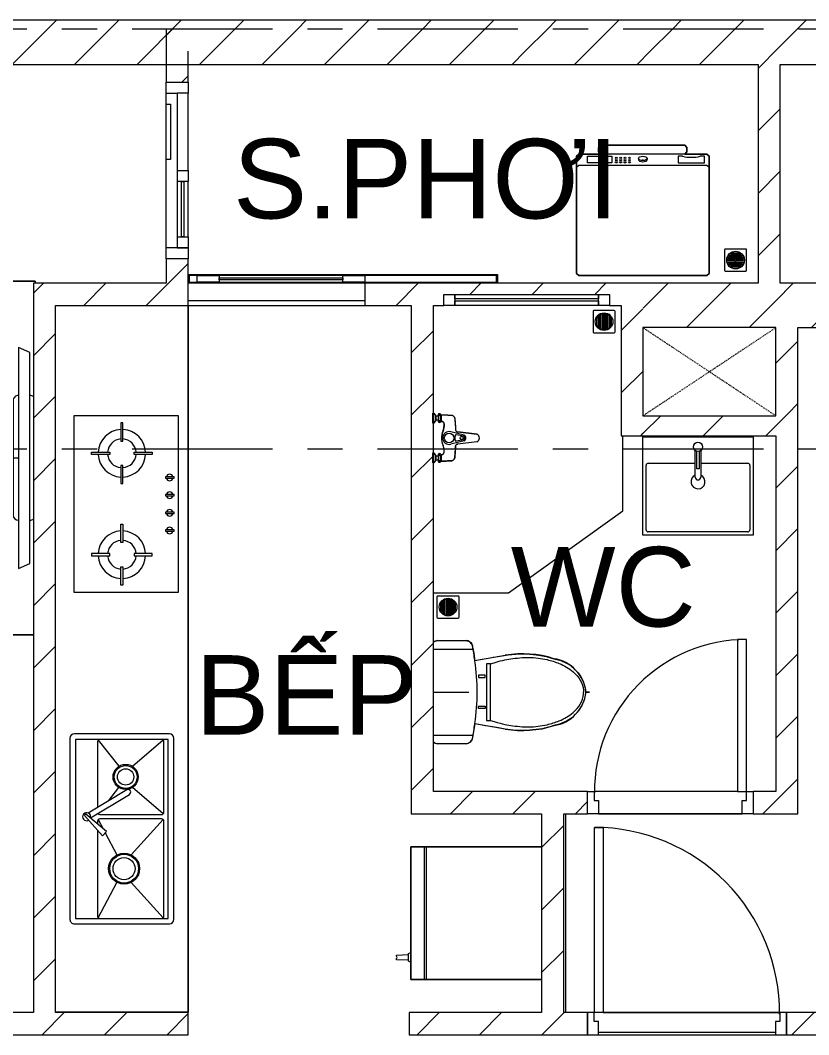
# Model space of a CAD drawing. Header units: millimetres. Extents: x -20144 to 117103, y -11426 to 48263.
# Drawn here: x 34081 to 37649, y 22300 to 26890 of the extents above; entities that cross this region are included whole.
import ezdxf

# ---------------------------------------------------------------- set-up
doc = ezdxf.new("R2010")
doc.units = ezdxf.units.MM
for name, pattern in [('Dash', [6.35, 3.175, -3.175]), ('Dash_2_', [6.35, 3.175, -3.175]), ('Grid Line', [22.225, 12.7, -3.175, 3.175, -3.175])]:
    doc.linetypes.add(name, pattern=pattern)
for name, color, linetype, lineweight in [('A-DETL-GENF', 31, 'Continuous', 5), ('A-DETL-GENF-HDLN', 161, 'Dash_2_', 5), ('CHU', 181, 'Continuous', 5), ('CUA', 31, 'Continuous', 9), ('HATCH-TUONG', 152, 'Continuous', 9), ('NET-CAT', 3, 'Continuous', 9), ('NET-THAY', 2, 'Continuous', 15), ('THIET BI', 44, 'Continuous', 5), ('THIET-BI', 44, 'Continuous', 5), ('TRUC', 225, 'Continuous', 5)]:
    doc.layers.add(name, color=color, linetype=linetype, lineweight=lineweight)
doc.styles.add('Arial_4', font='arial.ttf', dxfattribs={"height": 360})
pattern_1 = [(45, (0, 0), (-141.42136, 141.42136), [])]

# ---------------------------------------------------------------- blocks, each defined once
blk = doc.blocks.new('X-BEP - X-BEP-202758-MẶT BẰNG TẦNG 5 ĐẾN TẦNG 22')
at = {"layer": 'THIET BI', "lineweight": 9}
for p, q in [((10, 600), (3208.6, 600)), ((3208.6, 600), (10, 600)), ((3208.6, 600), (3208.6, 0)), ((3208.6, 0), (3208.6, 600)), ((508.6, 84.6), (508.6, 554.6)), ((508.6, 554.6), (1308.6, 554.6)), ((1308.6, 554.6), (1308.6, 84.6)), ((785.7, 536), (785.7, 496.7)), ((791.5, 536), (785.7, 536)), ((791.5, 496.7), (791.5, 536)), ((865.7, 536), (865.7, 496.7)), ((871.5, 536), (865.7, 536)), ((871.5, 496.7), (871.5, 536)), ((945.7, 536), (945.7, 496.7)), ((951.5, 536), (945.7, 536)), ((951.5, 496.7), (951.5, 536)), ((1025.7, 536), (1025.7, 496.7)), ((1031.5, 536), (1025.7, 536)), ((1031.5, 496.7), (1031.5, 536)), ((1948.6, 515), (1948.6, 85)), ((2788.6, 535), (1968.6, 535)), ((1973.6, 510), (1973.6, 90)), ((2783.6, 510), (1973.6, 510)), ((2783.6, 90), (2783.6, 510)), ((2808.6, 85), (2808.6, 515)), ((785.7, 496.7), (791.5, 496.7)), ((865.7, 496.7), (871.5, 496.7)), ((945.7, 496.7), (951.5, 496.7)), ((1025.7, 496.7), (1031.5, 496.7)), ((1976.5, 487.1), (2095.7, 347.8)), ((2303.6, 490), (1983.6, 490)), ((2310.7, 487.1), (2191.6, 347.8)), ((2313.6, 200), (2313.6, 480)), ((2333.6, 480), (2333.6, 200)), ((2336.5, 487.1), (2496.4, 342)), ((2773.6, 490), (2343.6, 490)), ((2780.7, 487.1), (2620.9, 342)), ((2783.6, 200), (2783.6, 480)), ((674.1, 437.5), (684.1, 437.5)), ((674.1, 355), (674.1, 437.5)), ((684.1, 437.5), (684.1, 355)), ((1133.1, 437.5), (1133.1, 355)), ((1143.1, 437.5), (1133.1, 437.5)), ((1143.1, 355), (1143.1, 437.5)), ((684.1, 355), (674.1, 355)), ((1133.1, 355), (1143.1, 355)), ((2305.8, 147.7), (2201.1, 322)), ((2328.1, 158.1), (2222.5, 333.8)), ((624.1, 305), (541.6, 305)), ((541.6, 305), (541.6, 295)), ((541.6, 295), (624.1, 295)), ((624.1, 295), (624.1, 305)), ((734.2, 305), (734.2, 295)), ((816.6, 305), (734.2, 305)), ((734.2, 295), (816.6, 295)), ((816.6, 295), (816.6, 305)), ((1000.6, 305), (1083.1, 305)), ((1000.6, 295), (1000.6, 305)), ((1083.1, 295), (1000.6, 295)), ((1083.1, 305), (1083.1, 295)), ((1193.1, 305), (1275.6, 305)), ((1193.1, 295), (1193.1, 305)), ((1275.6, 295), (1193.1, 295)), ((1275.6, 305), (1275.6, 295)), ((1976.5, 192.9), (2095.4, 286.6)), ((2249.8, 241), (2191.8, 286.6)), ((2396.7, 224.6), (2496.7, 277.4)), ((2780.7, 192.9), (2620.5, 277.4)), ((674.1, 245), (684.1, 245)), ((674.1, 162.5), (674.1, 245)), ((684.1, 245), (684.1, 162.5)), ((1133.1, 245), (1133.1, 162.5)), ((1143.1, 245), (1133.1, 245)), ((1143.1, 162.5), (1143.1, 245)), ((2390.9, 230.2), (2311.5, 136.1)), ((2409.5, 212.3), (2390.9, 230.2)), ((1983.6, 190), (2280.4, 190)), ((2310.7, 192.9), (2304, 198.2)), ((2318, 130.2), (2409.5, 212.3)), ((2336.5, 192.9), (2377.9, 214.7)), ((2343.6, 190), (2357, 190)), ((2384.6, 190), (2773.6, 190)), ((684.1, 162.5), (674.1, 162.5)), ((1133.1, 162.5), (1143.1, 162.5)), ((1308.6, 84.6), (508.6, 84.6)), ((1968.6, 65), (2788.6, 65)), ((1973.6, 90), (2783.6, 90))]:
    blk.add_line(p, q, dxfattribs=at)
for centre, radius in [((2143.6, 317), 57), ((2143.6, 317), 52), ((2558.6, 310), 70), ((2558.6, 310), 65), ((2143.6, 317), 37), ((2558.6, 310), 50)]:
    blk.add_circle(centre, radius, dxfattribs=at)
for centre, radius, start, end in [((788.6, 516.3), 14.9, 101.2431, 258.7569), ((788.6, 516.3), 14.9, 281.2431, 78.7569), ((868.6, 516.3), 14.9, 101.2431, 258.7569), ((868.6, 516.3), 14.9, 281.2431, 78.7569), ((948.6, 516.3), 14.9, 101.2431, 258.7569), ((948.6, 516.3), 14.9, 281.2431, 78.7569), ((1028.6, 516.3), 14.9, 101.2431, 258.7569), ((1028.6, 516.3), 14.9, 281.2431, 78.7569), ((1968.6, 515), 20, 90, 180), ((2788.6, 515), 20, 0, 90), ((1983.6, 480), 10, 90, 180), ((2303.6, 480), 10, 0, 90), ((2343.6, 480), 10, 90, 180), ((2773.6, 480), 10, 0, 90), ((679.1, 300), 107.5, 92.6659, 177.3341), ((679.1, 300), 107.5, 2.6659, 87.3341), ((1138.1, 300), 107.5, 92.6659, 177.3341), ((1138.1, 300), 107.5, 2.6659, 87.3341), ((679.1, 300), 65, 94.4117, 175.5883), ((679.1, 300), 65, 4.4117, 85.5883), ((1138.1, 300), 65, 94.4117, 175.5883), ((1138.1, 300), 65, 4.4117, 85.5883), ((2211.9, 327.7), 12.2, 30.1499, 207.9558), ((679.1, 300), 107.5, 182.6659, 267.3341), ((679.1, 300), 65, 184.4117, 265.5883), ((679.1, 300), 65, 274.4117, 355.5883), ((679.1, 300), 107.5, 272.6659, 357.3341), ((1138.1, 300), 107.5, 182.6659, 267.3341), ((1138.1, 300), 65, 184.4117, 265.5883), ((1138.1, 300), 65, 274.4117, 355.5883), ((1138.1, 300), 107.5, 272.6659, 357.3341), ((1983.6, 200), 10, 180, 270), ((2303.6, 200), 10, 297.589, 0), ((2343.6, 200), 10, 180, 270), ((2773.6, 200), 10, 270, 0), ((2323.6, 140.5), 18.1, 70.4931, 29.3908), ((2318.5, 137.3), 7.15, 189.8458, 265.6026), ((1968.6, 85), 20, 180, 270), ((2788.6, 85), 20, 270, 360)]:
    blk.add_arc(centre, radius, start, end, dxfattribs=at)
blk = doc.blocks.new('X-LA1 - X-LA-202759-MẶT BẰNG TẦNG 5 ĐẾN TẦNG 22')
at = {"layer": 'THIET-BI', "lineweight": 9}
for p, q in [((-250, 450), (250, 450)), ((-250, 5), (-250, 450)), ((-250, 450), (250, 450)), ((-250, 5), (-250, 450)), ((-235, 134), (-235, 425)), ((-225, 435), (225, 435)), ((235, 425), (235, 134)), ((250, 450), (250, 5)), ((250, 450), (250, 5)), ((-12.7, 66.5), (-12.7, 187.5)), ((12.3, 187.5), (12.3, 66.8)), ((-5.2, 150), (5.2, 150)), ((-5.2, 70.1), (-5.2, 150)), ((5.2, 150), (5.2, 70.1)), ((-12.7, 124), (-225, 124)), ((225, 124), (12.3, 124)), ((250, 5), (-250, 5)), ((250, 5), (-250, 5))]:
    blk.add_line(p, q, dxfattribs=at)
blk.add_circle((0, 50), 20.8, dxfattribs=at)
for centre, radius, start, end in [((-225, 425), 10, 90, 180), ((225, 425), 10, 360, 90), ((0, 207.6), 32, 292.5519, 246.5758), ((-0.2, 187.5), 12.5, 0, 180), ((-225, 134), 10, 180, 270), ((225, 134), 10, 270, 0)]:
    blk.add_arc(centre, radius, start, end, dxfattribs=at)
blk = doc.blocks.new('X-SEN - X-SEN-158414-MẶT BẰNG TẦNG 5 ĐẾN TẦNG 22')
at = {"layer": 'THIET-BI', "lineweight": 9}
for p, q in [((-27.3, 113.1), (-17.5, 199.2)), ((-17.5, 199.2), (-27.3, 113.1)), ((17.5, 199.2), (27.3, 113.1)), ((17.5, 199.2), (27.3, 113.1)), ((-12.9, 141.7), (-27.6, 80.8)), ((-7.7, 139.6), (-13.8, 105.5)), ((7.7, 139.6), (13.8, 105.5)), ((12.9, 141.7), (27.6, 80.8)), ((-112.5, 3.8), (-99.9, 12.6)), ((-112.5, 3.8), (-99.9, 12.6)), ((-112.5, 0), (-112.5, 3.8)), ((-112.5, 3.8), (-112.5, 0)), ((-67.5, 3.8), (-112.5, 3.8)), ((-67.5, 0), (-112.5, 0)), ((-112.5, 0), (-67.5, 0)), ((-107.2, 34.3), (-105.1, 34.3)), ((-107.2, 34.3), (-72.8, 34.3)), ((-99.9, 25.3), (-107.2, 25.3)), ((-72.8, 25.3), (-107.2, 25.3)), ((-105.1, 34.3), (-105.1, 37.2)), ((-105.1, 37.2), (-74.9, 37.2)), ((-105.1, 34.3), (-105.1, 37.2)), ((-74.9, 34.3), (-105.1, 34.3)), ((-99.9, 12.6), (-99.9, 25.3)), ((-99.9, 12.6), (-99.9, 25.3)), ((-99.9, 12.6), (-80.1, 12.6)), ((-80.1, 12.6), (-99.9, 12.6)), ((-80.1, 25.3), (-80.1, 12.6)), ((-72.8, 25.3), (-80.1, 25.3)), ((-80.1, 25.3), (-80.1, 12.6)), ((-80.1, 12.6), (-67.5, 3.8)), ((-80.1, 12.6), (-67.5, 3.8)), ((-74.9, 37.2), (-74.9, 34.3)), ((-74.9, 37.2), (-74.9, 34.3)), ((-74.9, 34.3), (-72.8, 34.3)), ((-67.5, 3.8), (-67.5, 0)), ((-67.5, 0), (-67.5, 3.8)), ((67.5, 3.8), (80.1, 12.6)), ((67.5, 3.8), (80.1, 12.6)), ((67.5, 0), (67.5, 3.8)), ((112.5, 3.8), (67.5, 3.8)), ((67.5, 0), (67.5, 3.8)), ((112.5, 0), (67.5, 0)), ((112.5, 0), (67.5, 0)), ((72.8, 34.3), (74.9, 34.3)), ((72.8, 34.3), (107.2, 34.3)), ((80.1, 25.3), (72.8, 25.3)), ((107.2, 25.3), (72.8, 25.3)), ((74.9, 34.3), (74.9, 37.2)), ((74.9, 37.2), (105.1, 37.2)), ((74.9, 34.3), (74.9, 37.2)), ((105.1, 34.3), (74.9, 34.3)), ((80.1, 12.6), (80.1, 25.3)), ((80.1, 12.6), (80.1, 25.3)), ((99.9, 12.6), (80.1, 12.6)), ((80.1, 12.6), (99.9, 12.6)), ((99.9, 12.6), (80.1, 12.6)), ((99.9, 25.3), (99.9, 12.6)), ((107.2, 25.3), (99.9, 25.3)), ((99.9, 25.3), (99.9, 12.6)), ((99.9, 12.6), (112.5, 3.8)), ((99.9, 12.6), (112.5, 3.8)), ((105.1, 37.2), (105.1, 34.3)), ((105.1, 37.2), (105.1, 34.3)), ((105.1, 34.3), (107.2, 34.3)), ((112.5, 3.8), (112.5, 0)), ((112.5, 3.8), (112.5, 0))]:
    blk.add_line(p, q, dxfattribs=at)
for centre, radius in [((0, 73.2), 21.5), ((0, 130.1), 7.2)]:
    blk.add_circle(centre, radius, dxfattribs=at)
for centre, radius, start, end in [((0, 191), 19.3, 25.0481, 154.9519), ((0, 191), 19.3, 25.0481, 154.9519), ((0, 134.7), 14.7, 28.4144, 151.5856), ((0, 136.6), 8.24, 21.1294, 158.8706), ((-9.4, 104.7), 4.5, 169.8444, 285.9297), ((-0.4, 73.2), 28.3, 89.2517, 105.9297), ((0.4, 73.2), 28.3, 74.0703, 90.7483), ((9.4, 104.7), 4.5, 254.0703, 10.1556), ((-0.4, 73.2), 28.3, 164.3307, 270.7483), ((0.4, 73.2), 28.3, 269.2517, 15.6693), ((-102.9, 29.8), 6.9, 148.0246, 211.9754), ((-102.9, 29.8), 6.9, 148.0246, 211.9754), ((-107.2, 32.5), 1.8, 90, 148.0246), ((-107.2, 32.5), 1.8, 90, 148.0246), ((-107.2, 27.1), 1.8, 211.9754, 270), ((-107.2, 27.1), 1.8, 211.9754, 270), ((-112.5, 29.8), 6.9, 319.2845, 40.7155), ((-94.4, 29.8), 6.9, 139.2845, 220.7155), ((-85.4, 29.8), 6.9, 319.2845, 40.7155), ((-67.5, 29.8), 6.9, 139.2845, 220.7155), ((-72.8, 32.5), 1.8, 31.9754, 90), ((-72.8, 32.5), 1.8, 31.9754, 90), ((-72.8, 27.1), 1.8, 270, 328.0246), ((-72.8, 27.1), 1.8, 270, 328.0246), ((-77.1, 29.8), 6.9, 328.0246, 31.9754), ((-77.1, 29.8), 6.9, 328.0246, 31.9754), ((77.1, 29.8), 6.9, 148.0246, 211.9754), ((77.1, 29.8), 6.9, 148.0246, 211.9754), ((72.8, 32.5), 1.8, 90, 148.0246), ((72.8, 32.5), 1.8, 90, 148.0246), ((72.8, 27.1), 1.8, 211.9754, 270), ((72.8, 27.1), 1.8, 211.9754, 270), ((67.5, 29.8), 6.9, 319.2845, 40.7155), ((85.6, 29.8), 6.9, 139.2845, 220.7155), ((94.6, 29.8), 6.9, 319.2845, 40.7155), ((112.5, 29.8), 6.9, 139.2845, 220.7155), ((107.2, 32.5), 1.8, 31.9754, 90), ((107.2, 32.5), 1.8, 31.9754, 90), ((107.2, 27.1), 1.8, 270, 328.0246), ((107.2, 27.1), 1.8, 270, 328.0246), ((102.9, 29.8), 6.9, 328.0246, 31.9754), ((102.9, 29.8), 6.9, 328.0246, 31.9754)]:
    blk.add_arc(centre, radius, start, end, dxfattribs=at)
for points, knots in [([(-105.1, 37.2), (-105.1, 39.1), (-104.9, 42.9), (-104.6, 50.4), (-104.3, 58), (-104.1, 65.5), (-103.9, 70.3), (-103.8, 73.6), (-103.7, 75.5), (-103.7, 76.9), (-103.6, 78.3), (-103.6, 79.5), (-103.6, 80.5), (-103.6, 81.2), (-103.5, 81.8), (-103.5, 82.3), (-103.5, 82.7), (-103.4, 83.3), (-103.3, 84.3), (-103.2, 85.5), (-103.1, 86.6), (-102.8, 87.6), (-102.6, 88.2), (-102.3, 88.9), (-101.9, 89.7), (-101.3, 90.8), (-100.4, 91.9), (-99.2, 93.4), (-97.8, 94.7), (-96.2, 95.8), (-95, 96.6), (-93.7, 97.2), (-92.4, 97.7), (-91.2, 98.1), (-90.3, 98.4), (-89.7, 98.5), (-89.3, 98.6), (-88.8, 98.7), (-88, 98.8), (-86.8, 99), (-85.6, 99.1), (-84.7, 99.1), (-84, 99.2), (-83.3, 99.3), (-82.3, 99.4), (-81.2, 99.5), (-79.7, 99.6), (-76.9, 99.8), (-72.8, 100.2), (-67.2, 100.7), (-61.6, 101.2), (-56, 101.5), (-51.7, 101.8), (-48.8, 101.9), (-47.3, 101.9), (-46.1, 101.9), (-45.1, 102), (-44.4, 102), (-43.6, 102), (-42.6, 102), (-41.4, 102), (-40.1, 102), (-39.3, 102.1), (-38.8, 102.1), (-38.5, 102.2), (-38.1, 102.2), (-37.6, 102.3), (-36.8, 102.4), (-35.6, 102.6), (-34.3, 103), (-33.2, 103.5), (-32.5, 104), (-31.7, 104.6), (-30.5, 105.7), (-29, 107.6), (-27.9, 110.1), (-27.4, 112), (-27.3, 113.1)], [-1, -1, -1, -1, -0.958333, -0.916667, -0.833333, -0.791667, -0.75, -0.729167, -0.71875, -0.708333, -0.697917, -0.6875, -0.682292, -0.677083, -0.671875, -0.669271, -0.666667, -0.661458, -0.65625, -0.645833, -0.635417, -0.630208, -0.625, -0.619792, -0.614583, -0.604167, -0.59375, -0.583333, -0.5625, -0.552083, -0.541667, -0.53125, -0.520833, -0.510417, -0.505208, -0.5, -0.497396, -0.494792, -0.489583, -0.479167, -0.46875, -0.463542, -0.458333, -0.453125, -0.447917, -0.4375, -0.427083, -0.416667, -0.375, -0.333333, -0.291667, -0.25, -0.208333, -0.197917, -0.1875, -0.177083, -0.171875, -0.166667, -0.161458, -0.15625, -0.145833, -0.135417, -0.130208, -0.127604, -0.125, -0.122396, -0.119792, -0.114583, -0.104167, -0.09375, -0.083333, -0.078125, -0.072917, -0.0625, -0.041667, -0.020833, 0, 0, 0, 0]), ([(-105.1, 37.2), (-104.5, 52.3), (-103.9, 68.7), (-103.3, 87.5), (-99.6, 93.9), (-92.4, 98.5), (-72.6, 100.1), (-54, 102.2), (-33.9, 102), (-28.7, 107.4), (-27.8, 111), (-27.3, 113.1)], [0, 0, 0, 0, 45.441328, 49.333631, 56.110562, 66.562664, 73.682324, 114.966912, 125.570438, 129.900151, 136.284558, 136.284558, 136.284558, 136.284558]), ([(27.3, 113.1), (27.4, 112), (27.9, 110.1), (29, 107.6), (30.5, 105.7), (31.7, 104.6), (32.5, 104), (33.2, 103.5), (34.3, 103), (35.6, 102.6), (36.8, 102.4), (37.6, 102.3), (38.1, 102.2), (38.5, 102.2), (38.8, 102.1), (39.3, 102.1), (40.1, 102), (41.4, 102), (42.6, 102), (43.6, 102), (44.4, 102), (45.1, 102), (46.1, 101.9), (47.3, 101.9), (48.8, 101.9), (51.7, 101.8), (56, 101.5), (61.6, 101.2), (67.2, 100.7), (72.8, 100.2), (76.9, 99.8), (79.7, 99.6), (81.2, 99.5), (82.3, 99.4), (83.3, 99.3), (84, 99.2), (84.7, 99.1), (85.6, 99.1), (86.8, 99), (88, 98.8), (88.9, 98.7), (89.6, 98.5), (90.3, 98.4), (91.2, 98.1), (92.4, 97.7), (93.7, 97.2), (95, 96.6), (96.2, 95.8), (97.4, 95), (98.5, 94), (99.5, 93), (100.4, 91.9), (101.3, 90.8), (101.9, 89.7), (102.3, 88.9), (102.6, 88.2), (102.8, 87.6), (103.1, 86.6), (103.2, 85.7), (103.3, 84.8), (103.4, 84.1), (103.4, 83.5), (103.4, 83), (103.5, 82.5), (103.5, 81.9), (103.6, 81), (103.6, 79.8), (103.6, 78.3), (103.7, 76.9), (103.7, 75.5), (103.8, 73.6), (103.9, 68.4), (104.2, 61.7), (104.5, 54.2), (104.7, 48.5), (104.9, 42.9), (105.1, 39.1), (105.1, 37.2)], [-1, -1, -1, -1, -0.979167, -0.958333, -0.9375, -0.927083, -0.921875, -0.916667, -0.90625, -0.895833, -0.885417, -0.880208, -0.877604, -0.875, -0.872396, -0.869792, -0.864583, -0.854167, -0.84375, -0.838542, -0.833333, -0.828125, -0.822917, -0.8125, -0.802083, -0.791667, -0.75, -0.708333, -0.666667, -0.625, -0.583333, -0.572917, -0.5625, -0.552083, -0.546875, -0.541667, -0.536458, -0.53125, -0.520833, -0.510417, -0.505208, -0.5, -0.494792, -0.489583, -0.479167, -0.46875, -0.458333, -0.447917, -0.4375, -0.427083, -0.416667, -0.40625, -0.395833, -0.385417, -0.380208, -0.375, -0.369792, -0.364583, -0.354167, -0.348958, -0.34375, -0.338542, -0.335938, -0.333333, -0.328125, -0.322917, -0.3125, -0.302083, -0.291667, -0.28125, -0.270833, -0.25, -0.166667, -0.125, -0.083333, -0.041667, 0, 0, 0, 0]), ([(105.1, 37.2), (104.5, 52.3), (103.9, 68.7), (103.3, 87.5), (99.6, 93.9), (92.4, 98.5), (72.6, 100.1), (54, 102.2), (33.9, 102), (28.7, 107.4), (27.8, 111), (27.3, 113.1)], [0, 0, 0, 0, 45.441328, 49.333631, 56.110562, 66.562664, 73.682324, 114.966912, 125.570438, 129.900151, 136.284558, 136.284558, 136.284558, 136.284558]), ([(-74.9, 37.2), (-74.9, 39.9), (-75, 44.9), (-67.9, 51.6), (-55.3, 50.7), (-39.4, 48.7), (-24.4, 43.4), (-11.8, 40.7), (0, 41)], [0, 0, 0, 0, 8.475038, 15.961674, 29.255673, 47.963091, 70.422589, 93.837243, 93.837243, 93.837243, 93.837243]), ([(0, 41), (-2, 40.9), (-5.6, 40.9), (-10.3, 41.2), (-14.4, 41.6), (-18, 42.2), (-21.2, 42.9), (-24.2, 43.7), (-27.1, 44.6), (-30, 45.4), (-32.9, 46.3), (-35.8, 47.2), (-38.8, 47.9), (-41.8, 48.6), (-45.1, 49.2), (-48.4, 49.8), (-51.8, 50.2), (-54.8, 50.5), (-56.9, 50.7), (-58.1, 50.8), (-59, 50.9), (-59.9, 51), (-60.8, 51), (-61.5, 51), (-62.1, 51), (-62.6, 51), (-63, 51), (-63.6, 51), (-64.4, 50.9), (-65.1, 50.8), (-65.7, 50.7), (-66.1, 50.6), (-66.5, 50.5), (-67.1, 50.4), (-68.1, 50.1), (-69.1, 49.6), (-70.1, 49), (-71.1, 48.3), (-72, 47.4), (-72.8, 46.6), (-73.3, 45.8), (-73.8, 45.1), (-74.1, 44.3), (-74.4, 43.5), (-74.6, 42.6), (-74.7, 41.9), (-74.8, 41.3), (-74.8, 40.9), (-74.9, 40.4), (-74.9, 39.8), (-74.9, 38.8), (-74.9, 37.9), (-74.9, 37.2)], [-1, -1, -1, -1, -0.958333, -0.916667, -0.875, -0.833333, -0.791667, -0.75, -0.708333, -0.666667, -0.625, -0.583333, -0.541667, -0.5, -0.458333, -0.416667, -0.375, -0.333333, -0.3125, -0.302083, -0.291667, -0.28125, -0.270833, -0.260417, -0.255208, -0.25, -0.244792, -0.239583, -0.229167, -0.21875, -0.213542, -0.208333, -0.203125, -0.197917, -0.1875, -0.166667, -0.15625, -0.145833, -0.125, -0.114583, -0.104167, -0.09375, -0.083333, -0.072917, -0.0625, -0.052083, -0.046875, -0.041667, -0.036458, -0.03125, -0.020833, 0, 0, 0, 0]), ([(74.9, 37.2), (74.9, 39.9), (75, 44.9), (67.9, 51.6), (55.3, 50.7), (39.4, 48.7), (24.4, 43.4), (11.8, 40.7), (0, 41)], [0, 0, 0, 0, 8.475038, 15.961674, 29.255673, 47.963091, 70.422589, 93.837243, 93.837243, 93.837243, 93.837243]), ([(74.9, 37.2), (74.9, 37.9), (74.9, 38.8), (74.9, 39.8), (74.9, 40.4), (74.8, 40.9), (74.8, 41.3), (74.7, 41.9), (74.6, 42.6), (74.4, 43.5), (74.2, 44.1), (73.9, 44.7), (73.7, 45.2), (73.3, 45.8), (72.8, 46.6), (72, 47.4), (71.1, 48.3), (70.1, 49), (69.1, 49.6), (68.1, 50.1), (67.1, 50.4), (66.5, 50.5), (66.1, 50.6), (65.7, 50.7), (65.1, 50.8), (64.4, 50.9), (63.6, 51), (63, 51), (62.4, 51), (61.7, 51), (60.8, 51), (59.9, 51), (59, 50.9), (58.1, 50.8), (56.9, 50.7), (54.8, 50.5), (51.8, 50.2), (48.4, 49.8), (45.1, 49.2), (41.8, 48.6), (38.8, 47.9), (35.8, 47.2), (32.9, 46.3), (30, 45.4), (27.1, 44.6), (24.2, 43.7), (21.2, 42.9), (18, 42.2), (14.4, 41.6), (10.3, 41.2), (5.6, 40.9), (2, 40.9), (0, 41)], [-1, -1, -1, -1, -0.979167, -0.96875, -0.963542, -0.958333, -0.953125, -0.947917, -0.9375, -0.927083, -0.916667, -0.911458, -0.90625, -0.895833, -0.885417, -0.875, -0.854167, -0.84375, -0.833333, -0.8125, -0.802083, -0.796875, -0.791667, -0.786458, -0.78125, -0.770833, -0.760417, -0.755208, -0.75, -0.739583, -0.729167, -0.71875, -0.708333, -0.697917, -0.6875, -0.666667, -0.625, -0.583333, -0.541667, -0.5, -0.458333, -0.416667, -0.375, -0.333333, -0.291667, -0.25, -0.208333, -0.166667, -0.125, -0.083333, -0.041667, 0, 0, 0, 0])]:
    blk.add_open_spline(points, degree=3, knots=knots, dxfattribs=at)
blk = doc.blocks.new('X-PHEU - X-PHEU-158415-MẶT BẰNG TẦNG 5 ĐẾN TẦNG 22')
at = {"layer": 'THIET-BI', "lineweight": 9}
for p, q in [((25, -29), (25, -121)), ((121, -25), (29, -25)), ((57.5, -43.5), (57.5, -106.5)), ((62.5, -108.8), (62.5, -41.2)), ((67.5, -39.8), (67.5, -110.2)), ((72.5, -71.9), (72.5, -39.1)), ((77.5, -39.1), (77.5, -71.9)), ((82.5, -110.2), (82.5, -39.8)), ((87.5, -41.2), (87.5, -108.8)), ((92.5, -106.5), (92.5, -43.5)), ((125, -121), (125, -29)), ((42.5, -90.5), (42.5, -59.5)), ((47.5, -51.8), (47.5, -98.2)), ((52.5, -103.1), (52.5, -46.9)), ((72.5, -110.9), (72.5, -78.1)), ((77.5, -78.1), (77.5, -110.9)), ((97.5, -46.9), (97.5, -103.1)), ((102.5, -98.2), (102.5, -51.8)), ((107.5, -59.5), (107.5, -90.5)), ((29, -125), (121, -125))]:
    blk.add_line(p, q, dxfattribs=at)
blk.add_circle((75, -75), 40, dxfattribs=at)
for centre, radius, start, end in [((29, -29), 4, 90, 180), ((75, -75), 36, 119.0853, 128.6822), ((75, -75), 36, 102.0247, 110.3175), ((75, -75), 36, 90, 93.9821), ((75, -75), 36, 86.0179, 90), ((75, -75), 36, 69.6825, 77.9753), ((75, -75), 36, 51.3178, 60.9147), ((121, -29), 4, 0, 90), ((75, -75), 36, 139.8082, 154.5256), ((75, -75), 36, 205.4744, 220.1918), ((75, -75), 4, 128.6822, 231.3178), ((75, -75), 4, 308.6822, 51.3178), ((75, -75), 36, 25.4744, 40.1918), ((75, -75), 36, 319.8082, 334.5256), ((29, -121), 4, 180, 270), ((75, -75), 36, 231.3178, 240.9147), ((75, -75), 36, 249.6825, 257.9753), ((75, -75), 36, 266.0179, 270), ((75, -75), 36, 270, 273.9821), ((75, -75), 36, 282.0247, 290.3175), ((75, -75), 36, 299.0853, 308.6822), ((121, -121), 4, 270, 0)]:
    blk.add_arc(centre, radius, start, end, dxfattribs=at)
blk = doc.blocks.new('X-MAY GIAT - X-MAY GIAT-202762-MẶT BẰNG TẦNG 5 ĐẾN TẦNG 22')
at = {"layer": 'THIET BI', "lineweight": 9}
for p, q in [((-200, 580), (-190, 590)), ((-190, 590), (-200, 580)), ((-200, 560), (-200, 580)), ((-200, 580), (-200, 560)), ((-190, 550), (-200, 560)), ((-200, 560), (-190, 550)), ((-190, 590), (190, 590)), ((190, 590), (-190, 590)), ((190, 590), (200, 580)), ((200, 580), (190, 590)), ((200, 560), (190, 550)), ((190, 550), (200, 560)), ((200, 580), (200, 560)), ((200, 560), (200, 580)), ((-300, 540), (-290, 550)), ((-290, 550), (-300, 540)), ((-300, 10), (-300, 540)), ((-300, 540), (-300, 10)), ((-290, 550), (-190, 550)), ((-190, 550), (-290, 550)), ((-250, 510), (-250, 540)), ((-250, 540), (-140, 540)), ((-140, 510), (-250, 510)), ((190, 550), (-190, 550)), ((-140, 540), (-140, 510)), ((-20, 530), (-20, 525)), ((0, 520), (0, 525)), ((20, 530), (20, 525)), ((160, 540), (160, 510)), ((180, 540), (160, 540)), ((160, 510), (280, 510)), ((190, 550), (290, 550)), ((290, 550), (190, 550)), ((280, 540), (260, 540)), ((280, 510), (280, 540)), ((290, 550), (300, 540)), ((300, 540), (290, 550)), ((300, 540), (300, 10)), ((300, 10), (300, 540)), ((-300, 490), (-290, 500)), ((-290, 500), (290, 500)), ((290, 500), (300, 490)), ((-290, 0), (-300, 10)), ((-300, 10), (-290, 0)), ((290, 0), (-290, 0)), ((-290, 0), (290, 0)), ((300, 10), (290, 0)), ((290, 0), (300, 10))]:
    blk.add_line(p, q, dxfattribs=at)
blk.add_arc((220, 697.5), 162.5, 255.75, 284.25, dxfattribs=at)
for centre, major_axis in [((-120, 532.5), (5, 0)), ((-120, 522.5), (5, 0)), ((-120, 512.5), (5, 0)), ((-100, 532.5), (5, 0)), ((-100, 522.5), (5, 0)), ((-100, 512.5), (5, 0)), ((-80, 532.5), (5, 0)), ((-80, 522.5), (5, 0)), ((-80, 512.5), (5, 0)), ((-60, 532.5), (5, 0)), ((-60, 522.5), (5, 0)), ((-60, 512.5), (5, 0)), ((0, 530), (20, 0))]:
    blk.add_ellipse(centre, major_axis=major_axis, ratio=0.5, dxfattribs=at)
blk.add_ellipse((0, 525), major_axis=(20, 0), ratio=0.5, start_param=3.141593, end_param=6.283185, dxfattribs=at)
blk = doc.blocks.new('X-TU LANH - X-TU LANH-202763-MẶT BẰNG TẦNG 5 ĐẾN TẦNG 22')
at = {"layer": 'THIET BI', "lineweight": 9}
for p, q in [((-212.5, 610), (-210.5, 665)), ((-210.5, 665), (-205.2, 665)), ((-194.8, 665), (-189.5, 665)), ((-189.5, 665), (-187.5, 610)), ((-300, 600), (300, 600)), ((-300, 7.7), (-300, 600)), ((-300, 600), (-300, 7.7)), ((300, 600), (-300, 600)), ((-222.5, 600), (-217.5, 610)), ((-217.5, 610), (-182.5, 610)), ((-182.5, 610), (-177.5, 600)), ((300, 600), (300, 7.7)), ((300, 7.7), (300, 600)), ((300, 540), (-300, 540)), ((300, 530), (-300, 530))]:
    blk.add_line(p, q, dxfattribs=at)
blk.add_arc((-200, 667.2), 5.66, 202.4018, 337.5982, dxfattribs=at)
blk = doc.blocks.new('X-TV1 - X-TV 3-202764-MẶT BẰNG TẦNG 5 ĐẾN TẦNG 22')
at = {"layer": 'THIET BI', "lineweight": 9}
for p, q in [((0, 0), (10, 0)), ((0, -300), (0, 0)), ((0, 0), (0, -300)), ((322.5, -25), (300, -75)), ((1277.5, -25), (322.5, -25)), ((1300, -75), (1277.5, -25)), ((1600, -7.7), (1600, -300)), ((1600, -300), (1600, -7.7)), ((300, -75), (1300, -75)), ((800, -100), (800, -75)), ((540, -100), (1060, -100)), ((1600, -300), (0, -300)), ((0, -300), (1600, -300))]:
    blk.add_line(p, q, dxfattribs=at)
for centre, start_param, end_param in [((540, -25), 0.802982, 1.570796), ((1060, -25), 4.712389, 5.480203), ((540, -75), 1.570796, 3.141593), ((1060, -75), 3.141593, 4.712389)]:
    blk.add_ellipse(centre, major_axis=(0, 25), ratio=0.9, start_param=start_param, end_param=end_param, dxfattribs=at)
blk = doc.blocks.new('X-XI - X-XI-V31-MẶT BẰNG TẦNG 5 ĐẾN TẦNG 22')
at = {"layer": 'THIET-BI', "lineweight": 9}
for p, q in [((-49.6, 687.2), (-19.9, 696.9)), ((-19.9, 696.9), (0, 700.2)), ((0, 717.2), (0, 712.5)), ((0, 716.9), (0, 717.2)), ((0, 710.2), (0, 716.9)), ((0, 702.7), (0, 715.9)), ((0, 712.5), (0, 700.2)), ((0, 700.3), (0, 710.2)), ((0, 700.2), (0, 702.7)), ((0, 700.2), (34.6, 692.9)), ((34.6, 692.9), (60.8, 681.9)), ((-121.7, 628.9), (-100.2, 653.8)), ((-100.2, 653.8), (-87.5, 664.8)), ((-87.5, 664.8), (-69.9, 676.9)), ((-69.9, 676.9), (-49.6, 687.2)), ((60.8, 681.9), (86, 665.9)), ((86, 665.9), (100.2, 653.8)), ((100.2, 653.8), (114.1, 638.9)), ((-143.5, 587), (-131.8, 612.8)), ((-131.8, 612.8), (-121.7, 628.9)), ((114.1, 638.9), (131.6, 613.2)), ((131.6, 613.2), (145.5, 581)), ((-161.1, 520.9), (-151.4, 555.9)), ((-151.4, 555.9), (-143.5, 587)), ((145.5, 581), (151.4, 555.9)), ((151.4, 555.9), (155.1, 543.7)), ((-166.5, 495.3), (-161.1, 520.9)), ((155.1, 543.7), (161.7, 518.5)), ((161.7, 518.5), (165.2, 502.3)), ((-172.5, 446.5), (-169.6, 474.8)), ((-169.6, 474.8), (-166.5, 495.3)), ((165.2, 502.3), (172.5, 446.5)), ((-173.5, 402.2), (-173.1, 436.1)), ((-173.1, 436.1), (-172.5, 446.5)), ((172.5, 446.5), (173.5, 426.5)), ((173.5, 426.5), (173.2, 395.8)), ((-172.5, 383), (-173.5, 402.2)), ((-171, 365.1), (-172.5, 383)), ((171.6, 371), (166.7, 335.2)), ((173.2, 395.8), (171.6, 371)), ((-168.9, 349), (-171, 365.1)), ((-164.6, 322), (-168.9, 349)), ((-143.8, 197.5), (-166.7, 335.2)), ((-143.8, 197.5), (-166.7, 335.2)), ((-161.5, 303.8), (-164.6, 322)), ((166.7, 335.2), (143.8, 197.5)), ((166.7, 335.2), (143.8, 197.5)), ((166.7, 335.2), (161.7, 304.9)), ((-157.7, 280.9), (-161.5, 303.8)), ((-155.3, 266.3), (-157.7, 280.9)), ((157.2, 277.8), (151.8, 245.3)), ((161.7, 304.9), (157.2, 277.8)), ((-147.8, 221.1), (-155.3, 266.3)), ((-8.6, 267.8), (-127.7, 267.8)), ((-127.7, 267.8), (-127.7, 249.9)), ((-127.7, 249.9), (127.7, 249.9)), ((-76.6, 245), (-76.6, 213.5)), ((-66.1, 245), (-76.6, 245)), ((-66.1, 213.5), (-66.1, 245)), ((127.7, 267.8), (-8.6, 267.8)), ((64, 245), (74.4, 245)), ((64, 213.5), (64, 245)), ((74.4, 245), (74.4, 213.5)), ((127.7, 249.9), (127.7, 267.8)), ((151.8, 245.3), (146.9, 216.1)), ((-224.2, 178.9), (-216.9, 183.9)), ((-216.9, 183.9), (-209.4, 186.4)), ((-209.4, 186.4), (-202.4, 187.7)), ((-202.4, 187.7), (-192, 189.7)), ((-194.6, 10), (-194.6, 185.7)), ((-192, 189.7), (-184.2, 191.1)), ((-184.2, 191.1), (-168, 193.8)), ((-168, 193.8), (-149.9, 196.6)), ((-149.9, 196.6), (-143.8, 197.5)), ((-143.8, 197.5), (-147.8, 221.1)), ((-76.6, 213.5), (-66.1, 213.5)), ((74.4, 213.5), (64, 213.5)), ((146.9, 216.1), (143.8, 197.5)), ((143.8, 197.5), (212.9, 185.5)), ((194.6, 10), (194.6, 186.1)), ((212.9, 185.5), (220.8, 181.7)), ((-233.2, 157.9), (-232.9, 162.1)), ((-233.2, 29), (-233.2, 157.9)), ((-233.2, 29), (-233.2, 157.9)), ((-233.2, 45), (-233.2, 157.9)), ((-232.9, 162.1), (-231, 169.1)), ((-231, 169.1), (-228, 174.5)), ((-228, 174.5), (-224.2, 178.9)), ((0, 10), (0, 169.7)), ((220.8, 181.7), (226.5, 176.5)), ((226.5, 176.5), (231.9, 166.7)), ((231.9, 166.7), (233.2, 157.9)), ((233.2, 157.9), (233.2, 29)), ((233.2, 157.9), (233.2, 29)), ((233.2, 157.9), (233.2, 29)), ((-233.2, 33.2), (-233.2, 45)), ((-230.6, 16.8), (-233.2, 33.2)), ((-227.9, 12.2), (-230.6, 16.8)), ((231.6, 19.3), (227.7, 12)), ((233.2, 29), (231.6, 19.3))]:
    blk.add_line(p, q, dxfattribs=at)
for centre, radius, start, end in [((18.2, 529.6), 171.6, 96.0902, 171.1733), ((18.2, 529.6), 171.6, 96.0902, 171.1733), ((-18.2, 529.6), 171.6, 8.8267, 83.9098), ((-18.2, 529.6), 171.6, 8.8267, 83.9098), ((287.1, 414.4), 460.7, 162.1144, 189.9059), ((287.1, 414.4), 460.7, 162.1144, 189.9059), ((-287.1, 414.4), 460.7, 350.0941, 17.8856), ((-287.1, 414.4), 460.7, 350.0941, 17.8856), ((-204.3, 157.9), 29, 100.1401, 180), ((-204.3, 157.9), 29, 100.1401, 180), ((18.1, -960), 1168.8, 97.9652, 101.2238), ((18.1, -960), 1168.8, 97.9652, 101.2238), ((18.1, -960), 1168.8, 90.8367, 97.8553), ((-16, -957.7), 1166.4, 82.2317, 89.1625), ((-18.1, -960), 1168.8, 78.7762, 82.0348), ((-18.1, -960), 1168.8, 78.7762, 82.0348), ((204.3, 157.9), 29, 0, 79.8599), ((204.3, 157.9), 29, 0, 79.8599), ((-204.3, 29), 29, 180, 221.2165), ((-204.3, 29), 29, 180, 221.6755), ((204.3, 29), 29, 318.3245, 360), ((204.3, 29), 29, 318.7835, 0)]:
    blk.add_arc(centre, radius, start, end, dxfattribs=at)
for points in [[(-127.7, 267.8), (-143.4, 315.6), (-152.2, 364.8), (-160.3, 442.2), (-151, 516.8), (-129.6, 585.3), (-93.5, 652), (-37.5, 689.3), (-2.9, 689.4), (0, 689.4)], [(127.7, 267.8), (143.4, 315.6), (152.2, 364.8), (160.3, 442.2), (151, 516.8), (129.6, 585.3), (93.5, 652), (37.5, 689.3), (2.9, 689.4), (0, 689.4)]]:
    blk.add_open_spline(points, degree=3, knots=[12.724379, 12.724379, 12.724379, 12.724379, 75.096459, 151.912755, 228.70098, 282.501534, 351.034079, 439.49288, 447.51098, 447.51098, 447.51098, 447.51098], dxfattribs=at)
blk = doc.blocks.new('CUA PHONG NGU - Type 1-60190-MẶT BẰNG TẦNG 5 ĐẾN TẦNG 22')
at = {"layer": 'CUA'}
for p, q in [((-317.5, 890.3), (-277.5, 890.3)), ((-317.5, 52.3), (-317.5, 890.3)), ((-277.5, 890.3), (-277.5, 52.3)), ((-318.5, 52.3), (-348.5, 52.3)), ((-348.5, 52.3), (-348.5, -47.7)), ((-318.5, 11.3), (-318.5, 52.3)), ((-277.5, 52.3), (-317.5, 52.3)), ((551.5, 52.3), (521.5, 52.3)), ((521.5, 52.3), (521.5, 11.3)), ((551.5, -47.7), (551.5, 52.3)), ((-298.5, 11.3), (-318.5, 11.3)), ((-298.5, -47.7), (-298.5, 11.3)), ((521.5, 11.3), (501.5, 11.3)), ((501.5, 11.3), (501.5, -47.7)), ((-348.5, -47.7), (-298.5, -47.7)), ((501.5, -47.7), (551.5, -47.7))]:
    blk.add_line(p, q, dxfattribs=at)
blk.add_arc((-317.5, 52.3), 838, 359.5, 90, dxfattribs=at)
blk = doc.blocks.new('X-PHONG WC1 - X-PHONG WC-202768-MẶT BẰNG TẦNG 5 ĐẾN TẦNG 22')
at = {"layer": 'CUA'}
for p, q in [((-375, 0), (-325, 0)), ((-375, -50), (-375, 0)), ((-375, 0), (375, 0)), ((-375, -50), (-375, 0)), ((-325, 0), (325, 0)), ((-325, -20), (-325, 0)), ((-325, 0), (-325, -50)), ((325, 0), (325, -20)), ((325, 0), (375, 0)), ((325, -50), (325, 0)), ((375, 0), (375, -50)), ((375, 0), (375, -50)), ((325, -20), (-325, -20)), ((-325, -30), (325, -30)), ((-325, -50), (-325, -30)), ((325, -30), (325, -50)), ((-325, -50), (-375, -50)), ((375, -50), (-375, -50)), ((325, -50), (-325, -50)), ((375, -50), (325, -50))]:
    blk.add_line(p, q, dxfattribs=at)
blk = doc.blocks.new('CUA WC - Type 1-60201-MẶT BẰNG TẦNG 5 ĐẾN TẦNG 22')
at = {"layer": 'CUA'}
for p, q in [((-273.5, -52.3), (-273.5, 47.7)), ((-273.5, 47.7), (-223.5, 47.7)), ((-223.5, 47.7), (-223.5, -11.3)), ((426.5, 47.7), (476.5, 47.7)), ((426.5, -11.3), (426.5, 47.7)), ((476.5, 47.7), (476.5, -52.3)), ((-243.5, -11.3), (-243.5, -52.3)), ((-223.5, -11.3), (-243.5, -11.3)), ((446.5, -11.3), (426.5, -11.3)), ((446.5, -52.3), (446.5, -11.3)), ((-243.5, -52.3), (-273.5, -52.3)), ((-202.5, -52.3), (-242.5, -52.3)), ((-242.5, -52.3), (-242.5, -740.3)), ((-202.5, -740.3), (-202.5, -52.3)), ((476.5, -52.3), (446.5, -52.3)), ((-242.5, -740.3), (-202.5, -740.3))]:
    blk.add_line(p, q, dxfattribs=at)
blk.add_arc((-242.5, -52.3), 688, 270, 0.5, dxfattribs=at)
blk = doc.blocks.new('X-PHONG NGU 1 - X-PHONG NGU 850-202769-MẶT BẰNG TẦNG 5 ĐẾN TẦNG 22')
at = {"layer": 'CUA'}
for p, q in [((-400, -50), (-400, 50)), ((-400, 50), (-350, 50)), ((-350, 50), (50, 50)), ((-350, 0), (-350, 50)), ((50, 50), (300, 50)), ((50, 30), (50, 50)), ((300, 50), (300, 30)), ((300, 50), (350, 50)), ((350, 50), (350, 0)), ((350, 50), (400, 50)), ((400, 50), (400, -50)), ((350, 0), (-350, 0)), ((-350, -50), (-350, 0)), ((-350, 0), (-350, -50)), ((-300, 0), (-300, -50)), ((-50, -50), (-50, 0)), ((0, 0), (0, -50)), ((300, 30), (50, 30)), ((-300, -30), (-300, -20)), ((-300, -20), (-50, -20)), ((-50, -30), (-300, -30)), ((-50, -20), (-50, -30)), ((350, -50), (350, 0)), ((-350, -50), (-400, -50)), ((-300, -50), (-350, -50)), ((-300, -50), (-50, -50)), ((-300, -50), (-50, -50)), ((0, -50), (-50, -50)), ((0, -50), (350, -50)), ((400, -50), (350, -50))]:
    blk.add_line(p, q, dxfattribs=at)
blk = doc.blocks.new('CUA SAN PHOI LUA - CUA SAN PHOI LUA-V36-MẶT BẰNG TẦNG 5 ĐẾN TẦNG 22')
at = {"layer": 'CUA'}
for p, q in [((-400, 90), (-360, 90)), ((-400, 50), (-400, 90)), ((-360, 50), (-400, 50)), ((-395, 85), (-395, 55)), ((-360, 85), (-395, 85)), ((-395, 55), (-360, 55)), ((-360, 90), (-360, 85)), ((-360, 90), (960, 90)), ((-360, 85), (-260, 85)), ((-360, 55), (-360, 85)), ((-260, 55), (-360, 55)), ((-360, 55), (-360, 50)), ((-260, 85), (-260, 55)), ((300, 85), (-260, 85)), ((-260, 75), (300, 75)), ((-260, 65), (-260, 75)), ((300, 65), (-260, 65)), ((-260, 55), (300, 55)), ((300, 85), (400, 85)), ((300, 55), (300, 85)), ((300, 75), (300, 65)), ((400, 55), (300, 55)), ((400, 85), (400, 55)), ((960, 85), (400, 85)), ((400, 55), (960, 55)), ((960, 90), (1000, 90)), ((960, 85), (960, 90)), ((995, 85), (960, 85)), ((960, 55), (995, 55)), ((960, 50), (960, 55)), ((1000, 50), (960, 50)), ((995, 55), (995, 85)), ((1000, 90), (1000, 50))]:
    blk.add_line(p, q, dxfattribs=at)
blk = doc.blocks.new('Family1 - Family1-190251-MẶT BẰNG TẦNG 5 ĐẾN TẦNG 22')
at = {"layer": 'A-DETL-GENF', "lineweight": 9}
for p, q in [((602.3, 400), (0, 400)), ((0, 400), (0, 0)), ((602.3, 0), (602.3, 400)), ((0, 0), (602.3, 0))]:
    blk.add_line(p, q, dxfattribs=at)
at = {"layer": 'A-DETL-GENF-HDLN', "linetype": 'Dash', "lineweight": 9}
for p, q in [((0, 400), (602.3, 0.8)), ((0, 0), (602.3, 399.2))]:
    blk.add_line(p, q, dxfattribs=at)

msp = doc.modelspace()

# ---------------------------------------------------------------- hatches: boundary and pattern name
at = {"layer": 'HATCH-TUONG'}
h = msp.add_hatch(dxfattribs=at)
h.set_pattern_fill('FP_2', color=256, style=0, pattern_type=2)
h.set_pattern_definition(pattern_1)
h.paths.add_polyline_path([(37520.5, 26689.9), (37592.7, 26689.9), (37592.7, 26749.9), (34840.5, 26749.9), (34840.5, 26849.9), (37592.7, 26849.9), (37592.7, 26889.9), (33550.5, 26889.9), (33550.5, 26689.9), (37420.5, 26689.9)], flags=0)
h = msp.add_hatch(dxfattribs=at)
h.set_pattern_fill('FP_2', color=256, style=0, pattern_type=2)
h.set_pattern_definition(pattern_1)
h.paths.add_polyline_path([(38640.5, 26689.9), (38640.5, 26889.9), (37592.7, 26889.9), (37592.7, 26689.9)], flags=0)
h = msp.add_hatch(dxfattribs=at)
h.set_pattern_fill('FP_2', color=256, style=0, pattern_type=2)
h.set_pattern_definition(pattern_1)
h.paths.add_polyline_path([(34740.5, 25699.9), (34840.5, 25699.9), (34840.5, 25809.9), (34740.5, 25809.9)], flags=0)
h.paths.add_polyline_path([(34840.5, 26609.9), (34840.5, 26849.9), (34740.5, 26849.9), (34740.5, 26609.9)], flags=0)
h = msp.add_hatch(dxfattribs=at)
h.set_pattern_fill('FP_2', color=256, style=0, pattern_type=2)
h.set_pattern_definition(pattern_1)
h.paths.add_polyline_path([(37592.7, 26749.9), (37592.7, 26849.9), (34840.5, 26849.9), (34840.5, 26749.9), (37016.1, 26749.9)], flags=0)
h = msp.add_hatch(dxfattribs=at)
h.set_pattern_fill('FP_2', color=256, style=0, pattern_type=2)
h.set_pattern_definition(pattern_1)
h.paths.add_polyline_path([(37420.5, 25699.9), (37520.5, 25699.9), (37520.5, 26689.9), (37420.5, 26689.9), (37420.5, 25941.9)], flags=0)
h = msp.add_hatch(dxfattribs=at)
h.set_pattern_fill('FP_2', color=256, style=0, pattern_type=2)
h.set_pattern_definition(pattern_1)
h.paths.add_polyline_path([(34140.5, 22399.9), (34240.5, 22399.9), (34240.5, 25699.9), (34140.5, 25699.9), (34140.5, 24145.1)], flags=0)
h = msp.add_hatch(dxfattribs=at)
h.set_pattern_fill('FP_2', color=256, style=0, pattern_type=2)
h.set_pattern_definition(pattern_1)
h.paths.add_polyline_path([(36800.5, 25599.9), (36900.5, 25599.9), (36900.5, 25699.9), (35640.5, 25699.9), (35640.5, 25599.9), (35998.1, 25599.9), (35998.1, 25649.9), (36748.1, 25649.9), (36748.1, 25599.9)], flags=0)
h.paths.add_polyline_path([(34368.4, 25599.9), (34840.5, 25599.9), (34840.5, 25699.9), (34240.5, 25699.9), (34240.5, 25599.9)], flags=0)
h = msp.add_hatch(dxfattribs=at)
h.set_pattern_fill('FP_2', color=256, style=0, pattern_type=2)
h.set_pattern_definition(pattern_1)
h.paths.add_polyline_path([(37500.5, 25499.9), (37500.5, 25699.9), (36900.5, 25699.9), (36900.5, 25499.9), (37016.1, 25499.9)], flags=0)
h = msp.add_hatch(dxfattribs=at)
h.set_pattern_fill('FP_2', color=256, style=0, pattern_type=2)
h.set_pattern_definition(pattern_1)
h.paths.add_polyline_path([(37600.5, 25109.9), (37600.5, 25699.9), (37500.5, 25699.9), (37500.5, 25109.9)], flags=0)
h = msp.add_hatch(dxfattribs=at)
h.set_pattern_fill('FP_2', color=256, style=0, pattern_type=2)
h.set_pattern_definition(pattern_1)
h.paths.add_polyline_path([(39000.5, 25499.9), (39000.5, 25699.9), (37600.5, 25699.9), (37600.5, 25499.9), (38781.2, 25499.9)], flags=0)
h = msp.add_hatch(dxfattribs=at)
h.set_pattern_fill('FP_2', color=256, style=0, pattern_type=2)
h.set_pattern_definition(pattern_1)
h.paths.add_polyline_path([(35850.5, 23399.9), (35950.5, 23399.9), (35950.5, 25599.9), (35850.5, 25599.9), (35850.5, 24145.1)], flags=0)
h = msp.add_hatch(dxfattribs=at)
h.set_pattern_fill('FP_2', color=256, style=0, pattern_type=2)
h.set_pattern_definition(pattern_1)
h.paths.add_polyline_path([(36900.5, 25009.9), (36898.2, 25599.9), (36800.5, 25599.9), (36800.5, 25009.9)], flags=0)
h = msp.add_hatch(dxfattribs=at)
h.set_pattern_fill('FP_2', color=256, style=0, pattern_type=2)
h.set_pattern_definition(pattern_1)
h.paths.add_polyline_path([(37600.5, 23299.9), (37600.5, 25109.9), (37500.5, 25109.9), (37500.5, 23299.9)], flags=0)
h = msp.add_hatch(dxfattribs=at)
h.set_pattern_fill('FP_2', color=256, style=0, pattern_type=2)
h.set_pattern_definition(pattern_1)
h.paths.add_polyline_path([(37016.1, 25009.9), (37500.5, 25009.9), (37500.5, 25099.9), (36900.5, 25099.9), (36900.5, 25009.9)], flags=0)
h = msp.add_hatch(dxfattribs=at)
h.set_pattern_fill('FP_2', color=256, style=0, pattern_type=2)
h.set_pattern_definition(pattern_1)
h.paths.add_polyline_path([(37500.5, 23299.9), (37500.5, 23399.9), (37398.2, 23399.9), (37398.2, 23299.9)], flags=0)
h.paths.add_polyline_path([(36440.5, 23299.9), (36648.2, 23299.9), (36648.2, 23399.9), (35850.5, 23399.9), (35850.5, 23299.9), (36133.6, 23299.9)], flags=0)
h = msp.add_hatch(dxfattribs=at)
h.set_pattern_fill('FP_2', color=256, style=0, pattern_type=2)
h.set_pattern_definition(pattern_1)
h.paths.add_polyline_path([(36540.5, 22399.9), (36540.5, 23299.9), (36440.5, 23299.9), (36440.5, 22399.9)], flags=0)
h = msp.add_hatch(dxfattribs=at)
h.set_pattern_fill('FP_2', color=256, style=0, pattern_type=2)
h.set_pattern_definition(pattern_1)
h.paths.add_polyline_path([(33990.5, 22299.9), (34840.5, 22299.9), (34840.5, 22399.9), (33990.5, 22399.9), (33990.5, 22348.3)], flags=0)
h.paths.add_polyline_path([(33090.5, 22299.9), (33090.5, 22399.9), (33040.5, 22399.9), (33040.5, 22299.9)], flags=0)
h = msp.add_hatch(dxfattribs=at)
h.set_pattern_fill('FP_2', color=256, style=0, pattern_type=2)
h.set_pattern_definition(pattern_1)
h.paths.add_polyline_path([(39700.5, 22299.9), (39700.5, 22399.9), (37548.2, 22399.9), (37548.2, 22299.9), (38781.2, 22299.9)], flags=0)
h.paths.add_polyline_path([(36648.2, 22299.9), (36648.2, 22399.9), (35840.5, 22399.9), (35840.5, 22299.9)], flags=0)

# ---------------------------------------------------------------- linework, layer by layer
at = {"layer": 'NET-CAT'}
for p, q in [((37592.7, 26889.9), (33550.5, 26889.9)), ((38640.5, 26889.9), (37592.7, 26889.9)), ((34840.5, 26849.9), (34740.5, 26849.9)), ((34740.5, 26849.9), (34740.5, 26609.9)), ((34840.5, 26609.9), (34840.5, 26749.9)), ((33550.5, 26689.9), (37420.5, 26689.9)), ((37420.5, 26689.9), (37420.5, 25699.9)), ((37520.5, 26689.9), (37592.7, 26689.9)), ((37520.5, 25699.9), (37520.5, 26689.9)), ((37592.7, 26689.9), (38640.5, 26689.9)), ((34740.5, 25809.9), (34740.5, 25699.9)), ((34840.5, 25699.9), (34840.5, 25809.9)), ((34240.5, 25699.9), (34140.5, 25699.9)), ((34140.5, 25699.9), (34140.5, 22399.9)), ((34740.5, 25699.9), (34240.5, 25699.9)), ((34840.5, 25599.9), (34840.5, 25699.9)), ((36900.5, 25699.9), (35640.5, 25699.9)), ((35640.5, 25699.9), (35640.5, 25599.9)), ((37420.5, 25699.9), (36900.5, 25699.9)), ((37600.5, 25699.9), (37520.5, 25699.9)), ((39000.5, 25699.9), (37600.5, 25699.9)), ((34240.5, 22399.9), (34240.5, 25599.9)), ((34240.5, 25599.9), (34840.5, 25599.9)), ((35640.5, 25599.9), (35850.5, 25599.9)), ((35850.5, 25599.9), (35850.5, 23399.9)), ((35950.5, 25112.4), (35950.5, 25599.9)), ((35950.5, 25599.9), (35998.1, 25599.9)), ((36748.1, 25599.9), (36800.5, 25599.9)), ((36800.5, 25599.9), (36800.5, 25009.9)), ((37600.5, 25499.9), (39000.5, 25499.9)), ((37600.5, 25109.9), (37600.5, 25499.9)), ((37600.5, 23299.9), (37600.5, 25109.9)), ((35950.5, 24932.4), (35950.5, 25067.4)), ((36800.5, 25009.9), (36900.5, 25009.9)), ((36900.5, 25009.9), (37500.5, 25009.9)), ((37500.5, 25009.9), (37500.5, 23399.9)), ((35950.5, 23399.9), (35950.5, 24887.4)), ((35850.5, 23399.9), (35850.5, 23299.9)), ((36648.2, 23399.9), (35950.5, 23399.9)), ((36648.2, 23299.9), (36648.2, 23399.9)), ((37500.5, 23399.9), (37398.2, 23399.9)), ((37398.2, 23399.9), (37398.2, 23299.9)), ((35850.5, 23299.9), (36440.5, 23299.9)), ((36440.5, 23299.9), (36440.5, 22399.9)), ((36540.5, 23299.9), (36648.2, 23299.9)), ((36540.5, 22399.9), (36540.5, 23299.9)), ((37398.2, 23299.9), (37500.5, 23299.9)), ((37500.5, 23299.9), (37600.5, 23299.9)), ((34140.5, 22399.9), (33990.5, 22399.9)), ((34840.5, 22399.9), (34240.5, 22399.9)), ((34840.5, 22299.9), (34840.5, 22399.9)), ((36440.5, 22399.9), (35840.5, 22399.9)), ((35840.5, 22399.9), (35840.5, 22299.9)), ((36648.2, 22399.9), (36540.5, 22399.9)), ((36648.2, 22299.9), (36648.2, 22399.9)), ((39700.5, 22399.9), (37548.2, 22399.9)), ((37548.2, 22399.9), (37548.2, 22299.9)), ((33990.5, 22299.9), (34840.5, 22299.9)), ((35840.5, 22299.9), (36648.2, 22299.9)), ((37548.2, 22299.9), (39700.5, 22299.9))]:
    msp.add_line(p, q, dxfattribs=at)
at = {"layer": 'NET-THAY', "lineweight": 9}
for p, q in [((35640.5, 25699.9), (34880.5, 25699.9)), ((35640.5, 25619.9), (34840.5, 25619.9)), ((34840.5, 25599.9), (35640.5, 25599.9)), ((36808.2, 24669.9), (36808.2, 25009.9)), ((36290.5, 24299.9), (36808.2, 24669.9)), ((35950.5, 24299.9), (36290.5, 24299.9)), ((37327.2, 23399.9), (36678.2, 23399.9)), ((36548.2, 23299.9), (36548.2, 22399.9)), ((37348.2, 23299.9), (36698.2, 23299.9)), ((36698.2, 23299.9), (37348.2, 23299.9)), ((36719.2, 22399.9), (37518.2, 22399.9)), ((37518.2, 22399.9), (36719.2, 22399.9)), ((37498.2, 22309.9), (36698.2, 22309.9)), ((36698.2, 22299.9), (37498.2, 22299.9))]:
    msp.add_line(p, q, dxfattribs=at)
at = {"layer": 'TRUC', "linetype": 'Grid Line', "ltscale": 50}
for p, q in [((43000.5, 26849.9), (-12092.4, 26849.9)), ((43000.5, 24949.9), (-14407, 24949.9))]:
    msp.add_line(p, q, dxfattribs=at)

# ---------------------------------------------------------------- block references
at = {"lineweight": 9}
for name, p, rotation in [('X-PHONG NGU 1 - X-PHONG NGU 850-202769-MẶT BẰNG TẦNG 5 ĐẾN TẦNG 22', (34790.5, 26209.9), 90), ('X-PHEU - X-PHEU-158415-MẶT BẰNG TẦNG 5 ĐẾN TẦNG 22', (37393.2, 25879.9), 270), ('X-TV1 - X-TV 3-202764-MẶT BẰNG TẦNG 5 ĐẾN TẦNG 22', (34148.2, 25709.9), 270), ('X-BEP - X-BEP-202758-MẶT BẰNG TẦNG 5 ĐẾN TẦNG 22', (34240.5, 25609.9), 270), ('X-PHEU - X-PHEU-158415-MẶT BẰNG TẦNG 5 ĐẾN TẦNG 22', (36798.1, 25451.3), 180), ('X-SEN - X-SEN-158414-MẶT BẰNG TẦNG 5 ĐẾN TẦNG 22', (35948.2, 24999.9), 270), ('X-LA1 - X-LA-202759-MẶT BẰNG TẦNG 5 ĐẾN TẦNG 22', (37148.2, 25009.9), 180), ('X-PHEU - X-PHEU-158415-MẶT BẰNG TẦNG 5 ĐẾN TẦNG 22', (36091.7, 24159.9), 180), ('X-XI - X-XI-V31-MẶT BẰNG TẦNG 5 ĐẾN TẦNG 22', (35940.5, 23849.9), 270), ('CUA WC - Type 1-60201-MẶT BẰNG TẦNG 5 ĐẾN TẦNG 22', (37124.7, 23347.7), 180), ('X-TU LANH - X-TU LANH-202763-MẶT BẰNG TẦNG 5 ĐẾN TẦNG 22', (36448.2, 22849.9), 90)]:
    msp.add_blockref(name, p, dxfattribs=dict(at, rotation=rotation))
for name, p in [('X-MAY GIAT - X-MAY GIAT-202762-MẶT BẰNG TẦNG 5 ĐẾN TẦNG 22', (36898.2, 25734.9)), ('CUA SAN PHOI LUA - CUA SAN PHOI LUA-V36-MẶT BẰNG TẦNG 5 ĐẾN TẦNG 22', (35240.5, 25649.9)), ('X-PHONG WC1 - X-PHONG WC-202768-MẶT BẰNG TẦNG 5 ĐẾN TẦNG 22', (36373.1, 25649.9)), ('Family1 - Family1-190251-MẶT BẰNG TẦNG 5 ĐẾN TẦNG 22', (36898.2, 25099.9)), ('CUA PHONG NGU - Type 1-60190-MẶT BẰNG TẦNG 5 ĐẾN TẦNG 22', (36996.8, 22347.7))]:
    msp.add_blockref(name, p, dxfattribs=at)

# ---------------------------------------------------------------- texts
at = {"layer": 'CHU', "color": 7, "lineweight": 30, "char_height": 360, "attachment_point": 3, "line_spacing_factor": 0.936439, "style": 'Arial_4'}
for s, insert, width in [('\\pt2540,5080,7620,10160,12700,15240,17780,20320,22860,25400,27940,30480,33020,35560,38100,40640,43180,45720,48260,50800,53340,55880,58420,60960,63500,66040,68580,71120,73660,76200,78740,81280;S.PHƠI', (36788.2, 26353.4), 1710.94), ('\\pt2540.0016,5079.9996,7620.0012,10159.9992,12700.0008,15239.9988,17780.0004,20319.9984,22860,25400.0016,27939.9996,30480.0012,33019.9992,35560.0008,38099.9988,40640.0004,43179.9984,45720,48260.0016,50799.9996,53340.0012,55879.9992,58420.0008,60959.9988,63500.0004,66039.9984,68580,71120.0016,73659.9996,76200.0012,78739.9992,81280.0008;WC', (37138.3, 24506.9), 868.6), ('\\pt2540,5080,7620,10160,12700,15240,17780,20320,22860,25400,27940,30480,33020,35560,38100,40640,43180,45720,48260,50800,53340,55880,58420,60960,63500,66040,68580,71120,73660,76200,78740,81280;BẾP', (35878.5, 24017.3), 1001.92)]:
    msp.add_mtext(s, dxfattribs=dict(at, insert=insert, width=width))

doc.saveas('drawing.dxf')
